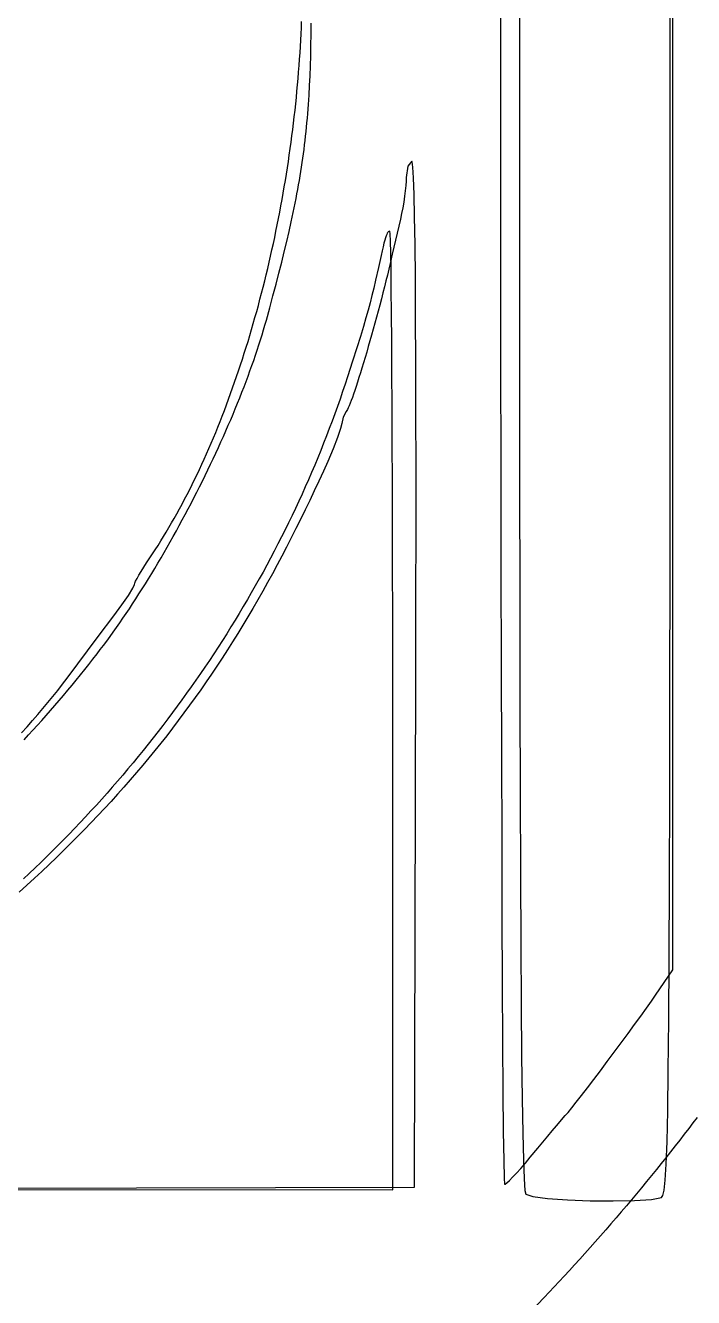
# Model space of a CAD drawing. Header units: inches. Extents: x -4 to 338, y -3 to 155.
# Drawn here: x 15.873 to 18.128, y 6.173 to 10.464 of the extents above; entities that cross this region are included whole.
import ezdxf

# ---------------------------------------------------------------- set-up
doc = ezdxf.new("R2010")
doc.units = ezdxf.units.IN
doc.layers.add('Bottom Overlay', color=54, linetype='Continuous')
doc.layers.add('Top Overlay', color=2, linetype='Continuous')

# ---------------------------------------------------------------- blocks, each defined once
blk = doc.blocks.new('IMPORTED_IMAGE_B_1')
at = {"layer": 'Bottom Overlay'}
for p, q in [((14.8864, -10.3656), (14.8864, -6.6741)), ((13.6752, -10.1453), (13.6756, -10.1076)), ((14.3781, -10.0838), (14.3781, -10.6796)), ((13.6746, -10.1818), (13.6752, -10.1453)), ((13.6752, -10.1453), (13.6752, -10.1453)), ((13.6738, -10.2173), (13.6746, -10.1818)), ((13.6746, -10.1818), (13.6746, -10.1818)), ((13.6714, -10.2853), (13.6727, -10.2517)), ((13.6727, -10.2517), (13.6738, -10.2173)), ((13.6727, -10.2517), (13.6727, -10.2517)), ((13.6738, -10.2173), (13.6738, -10.2173)), ((13.6699, -10.3181), (13.6714, -10.2853)), ((13.6714, -10.2853), (13.6714, -10.2853)), ((13.6681, -10.3501), (13.6699, -10.3181)), ((13.6699, -10.3181), (13.6699, -10.3181)), ((13.6637, -10.4126), (13.6661, -10.3816)), ((13.6661, -10.3816), (13.6681, -10.3501)), ((13.6661, -10.3816), (13.6661, -10.3816)), ((13.6681, -10.3501), (13.6681, -10.3501)), ((14.8864, -10.9591), (14.8864, -10.3656)), ((14.8864, -10.3656), (14.8864, -10.3656)), ((13.6624, -10.4279), (13.6637, -10.4126)), ((13.6637, -10.4126), (13.6637, -10.4126)), ((13.6581, -10.4733), (13.6596, -10.4582)), ((13.6596, -10.4582), (13.661, -10.4431)), ((13.6596, -10.4582), (13.6596, -10.4582)), ((13.661, -10.4431), (13.6624, -10.4279)), ((13.661, -10.4431), (13.661, -10.4431)), ((13.6624, -10.4279), (13.6624, -10.4279)), ((13.653, -10.5182), (13.6547, -10.5033)), ((13.6547, -10.5033), (13.6564, -10.4883)), ((13.6547, -10.5033), (13.6547, -10.5033)), ((13.6564, -10.4883), (13.6581, -10.4733)), ((13.6564, -10.4883), (13.6564, -10.4883)), ((13.6581, -10.4733), (13.6581, -10.4733)), ((13.6471, -10.5629), (13.6491, -10.548)), ((13.6491, -10.548), (13.6511, -10.5331)), ((13.6491, -10.548), (13.6491, -10.548)), ((13.6511, -10.5331), (13.653, -10.5182)), ((13.6511, -10.5331), (13.6511, -10.5331)), ((13.653, -10.5182), (13.653, -10.5182)), ((13.6404, -10.6076), (13.6427, -10.5927)), ((13.6427, -10.5927), (13.645, -10.5778)), ((13.6427, -10.5927), (13.6427, -10.5927)), ((13.645, -10.5778), (13.6471, -10.5629)), ((13.645, -10.5778), (13.645, -10.5778)), ((13.6471, -10.5629), (13.6471, -10.5629)), ((14.0017, -10.5893), (13.9963, -10.6276)), ((14.0146, -10.5734), (14.0017, -10.5893)), ((14.0017, -10.5893), (14.0017, -10.5893)), ((14.0159, -10.5755), (14.0146, -10.5734)), ((14.0146, -10.5734), (14.0146, -10.5734)), ((14.0182, -10.5927), (14.0159, -10.5755)), ((14.0159, -10.5755), (14.0159, -10.5755)), ((14.0204, -10.6295), (14.0182, -10.5927)), ((14.0182, -10.5927), (14.0182, -10.5927)), ((13.6328, -10.6528), (13.6354, -10.6377)), ((13.6354, -10.6377), (13.638, -10.6227)), ((13.6354, -10.6377), (13.6354, -10.6377)), ((13.638, -10.6227), (13.6404, -10.6076)), ((13.638, -10.6227), (13.638, -10.6227)), ((13.6404, -10.6076), (13.6404, -10.6076)), ((13.9959, -10.6402), (13.9948, -10.6555)), ((13.9963, -10.6276), (13.9959, -10.6402)), ((13.9959, -10.6402), (13.9959, -10.6402)), ((13.9963, -10.6276), (13.9963, -10.6276)), ((14.0224, -10.6854), (14.0204, -10.6295)), ((14.0204, -10.6295), (14.0204, -10.6295)), ((13.6243, -10.6988), (13.6273, -10.6834)), ((13.6273, -10.6834), (13.6301, -10.6681)), ((13.6273, -10.6834), (13.6273, -10.6834)), ((13.6301, -10.6681), (13.6328, -10.6528)), ((13.6301, -10.6681), (13.6301, -10.6681)), ((13.6328, -10.6528), (13.6328, -10.6528)), ((13.9929, -10.6727), (13.9905, -10.6913)), ((13.9948, -10.6555), (13.9929, -10.6727)), ((13.9929, -10.6727), (13.9929, -10.6727)), ((13.9948, -10.6555), (13.9948, -10.6555)), ((14.3781, -10.6796), (14.3781, -10.6796)), ((14.3781, -10.6796), (14.3783, -11.1885)), ((13.6149, -10.7458), (13.6213, -10.7143)), ((13.6213, -10.7143), (13.6243, -10.6988)), ((13.6213, -10.7143), (13.6213, -10.7143)), ((13.6243, -10.6988), (13.6243, -10.6988)), ((13.9875, -10.7108), (13.9841, -10.7305)), ((13.9905, -10.6913), (13.9875, -10.7108)), ((13.9875, -10.7108), (13.9875, -10.7108)), ((13.9905, -10.6913), (13.9905, -10.6913)), ((14.0241, -10.7603), (14.0224, -10.6854)), ((14.0224, -10.6854), (14.0224, -10.6854)), ((13.608, -10.7778), (13.6149, -10.7458)), ((13.6149, -10.7458), (13.6149, -10.7458)), ((13.9763, -10.7684), (13.9488, -10.887)), ((13.9803, -10.7499), (13.9763, -10.7684)), ((13.9763, -10.7684), (13.9763, -10.7684)), ((13.9841, -10.7305), (13.9803, -10.7499)), ((13.9803, -10.7499), (13.9803, -10.7499)), ((13.9841, -10.7305), (13.9841, -10.7305)), ((14.0256, -10.8544), (14.0241, -10.7603)), ((14.0241, -10.7603), (14.0241, -10.7603)), ((13.5929, -10.8442), (13.6007, -10.8106)), ((13.6007, -10.8106), (13.608, -10.7778)), ((13.6007, -10.8106), (13.6007, -10.8106)), ((13.608, -10.7778), (13.608, -10.7778)), ((13.5846, -10.8786), (13.5929, -10.8442)), ((13.5929, -10.8442), (13.5929, -10.8442)), ((14.0268, -10.9675), (14.0256, -10.8544)), ((14.0256, -10.8544), (14.0256, -10.8544)), ((13.5758, -10.9141), (13.5846, -10.8786)), ((13.5846, -10.8786), (13.5846, -10.8786)), ((13.9488, -10.887), (13.9415, -10.9185)), ((13.9488, -10.887), (13.9488, -10.887)), ((13.5665, -10.9506), (13.5758, -10.9141)), ((13.5758, -10.9141), (13.5758, -10.9141)), ((13.937, -10.9376), (13.9323, -10.9572)), ((13.9415, -10.9185), (13.937, -10.9376)), ((13.937, -10.9376), (13.937, -10.9376)), ((13.9415, -10.9185), (13.9415, -10.9185)), ((13.5567, -10.9882), (13.5665, -10.9506)), ((13.5665, -10.9506), (13.5665, -10.9506)), ((13.9274, -10.977), (13.9224, -10.9971)), ((13.9323, -10.9572), (13.9274, -10.977)), ((13.9274, -10.977), (13.9274, -10.977)), ((13.9323, -10.9572), (13.9323, -10.9572)), ((14.0277, -11.0996), (14.0268, -10.9675)), ((14.0268, -10.9675), (14.0268, -10.9675)), ((14.8863, -11.486), (14.8864, -10.9591)), ((14.8864, -10.9591), (14.8864, -10.9591)), ((13.5355, -11.0675), (13.5464, -11.0272)), ((13.5464, -11.0272), (13.5567, -10.9882)), ((13.5464, -11.0272), (13.5464, -11.0272)), ((13.5567, -10.9882), (13.5567, -10.9882)), ((13.9173, -11.0173), (13.912, -11.0377)), ((13.9224, -10.9971), (13.9173, -11.0173)), ((13.9173, -11.0173), (13.9173, -11.0173)), ((13.9224, -10.9971), (13.9224, -10.9971)), ((13.524, -11.1092), (13.5355, -11.0675)), ((13.5355, -11.0675), (13.5355, -11.0675)), ((13.9066, -11.0582), (13.9012, -11.0786)), ((13.912, -11.0377), (13.9066, -11.0582)), ((13.9066, -11.0582), (13.9066, -11.0582)), ((13.912, -11.0377), (13.912, -11.0377)), ((13.5194, -11.1256), (13.524, -11.1092)), ((13.524, -11.1092), (13.524, -11.1092)), ((13.8957, -11.099), (13.8902, -11.1193)), ((13.9012, -11.0786), (13.8957, -11.099)), ((13.8957, -11.099), (13.8957, -11.099)), ((13.9012, -11.0786), (13.9012, -11.0786)), ((14.0285, -11.2507), (14.0277, -11.0996)), ((14.0277, -11.0996), (14.0277, -11.0996)), ((13.5095, -11.1588), (13.5146, -11.1421)), ((13.5146, -11.1421), (13.5194, -11.1256)), ((13.5146, -11.1421), (13.5146, -11.1421)), ((13.5194, -11.1256), (13.5194, -11.1256)), ((13.8846, -11.1395), (13.8791, -11.1594)), ((13.8902, -11.1193), (13.8846, -11.1395)), ((13.8846, -11.1395), (13.8846, -11.1395)), ((13.8902, -11.1193), (13.8902, -11.1193)), ((13.4932, -11.21), (13.4989, -11.1927)), ((13.4989, -11.1927), (13.5043, -11.1757)), ((13.4989, -11.1927), (13.4989, -11.1927)), ((13.5043, -11.1757), (13.5095, -11.1588)), ((13.5043, -11.1757), (13.5043, -11.1757)), ((13.5095, -11.1588), (13.5095, -11.1588)), ((13.868, -11.1982), (13.8625, -11.2171)), ((13.8735, -11.179), (13.868, -11.1982)), ((13.868, -11.1982), (13.868, -11.1982)), ((13.8791, -11.1594), (13.8735, -11.179)), ((13.8735, -11.179), (13.8735, -11.179)), ((13.8791, -11.1594), (13.8791, -11.1594)), ((14.3783, -11.1885), (14.3783, -11.1885)), ((14.3783, -11.1885), (14.3786, -11.6481)), ((13.4814, -11.2448), (13.4874, -11.2273)), ((13.4874, -11.2273), (13.4932, -11.21)), ((13.4874, -11.2273), (13.4874, -11.2273)), ((13.4932, -11.21), (13.4932, -11.21)), ((13.8571, -11.2355), (13.8518, -11.2533)), ((13.8625, -11.2171), (13.8571, -11.2355)), ((13.8571, -11.2355), (13.8571, -11.2355)), ((13.8625, -11.2171), (13.8625, -11.2171)), ((13.4622, -11.2981), (13.4688, -11.2802)), ((13.4688, -11.2802), (13.4752, -11.2625)), ((13.4688, -11.2802), (13.4688, -11.2802)), ((13.4752, -11.2625), (13.4814, -11.2448)), ((13.4752, -11.2625), (13.4752, -11.2625)), ((13.4814, -11.2448), (13.4814, -11.2448)), ((13.8466, -11.2706), (13.8414, -11.2872)), ((13.8518, -11.2533), (13.8466, -11.2706)), ((13.8466, -11.2706), (13.8466, -11.2706)), ((13.8518, -11.2533), (13.8518, -11.2533)), ((14.0289, -11.4207), (14.0285, -11.2507)), ((14.0285, -11.2507), (14.0285, -11.2507)), ((13.4486, -11.3343), (13.4555, -11.3162)), ((13.4555, -11.3162), (13.4622, -11.2981)), ((13.4555, -11.3162), (13.4555, -11.3162)), ((13.4622, -11.2981), (13.4622, -11.2981)), ((13.8316, -11.3182), (13.827, -11.3326)), ((13.8365, -11.3031), (13.8316, -11.3182)), ((13.8316, -11.3182), (13.8316, -11.3182)), ((13.8414, -11.2872), (13.8365, -11.3031)), ((13.8365, -11.3031), (13.8365, -11.3031)), ((13.8414, -11.2872), (13.8414, -11.2872)), ((13.4343, -11.3708), (13.4415, -11.3525)), ((13.4415, -11.3525), (13.4486, -11.3343)), ((13.4415, -11.3525), (13.4415, -11.3525)), ((13.4486, -11.3343), (13.4486, -11.3343)), ((13.8142, -11.37), (13.8104, -11.3804)), ((13.8182, -11.3585), (13.8142, -11.37)), ((13.8142, -11.37), (13.8142, -11.37)), ((13.8225, -11.346), (13.8182, -11.3585)), ((13.8182, -11.3585), (13.8182, -11.3585)), ((13.827, -11.3326), (13.8225, -11.346)), ((13.8225, -11.346), (13.8225, -11.346)), ((13.827, -11.3326), (13.827, -11.3326)), ((13.4116, -11.4263), (13.4193, -11.4077)), ((13.4193, -11.4077), (13.4269, -11.3892)), ((13.4193, -11.4077), (13.4193, -11.4077)), ((13.4269, -11.3892), (13.4343, -11.3708)), ((13.4269, -11.3892), (13.4269, -11.3892)), ((13.4343, -11.3708), (13.4343, -11.3708)), ((13.798, -11.4102), (13.7956, -11.4144)), ((13.8006, -11.4046), (13.798, -11.4102)), ((13.798, -11.4102), (13.798, -11.4102)), ((13.8036, -11.3978), (13.8006, -11.4046)), ((13.8006, -11.4046), (13.8006, -11.4046)), ((13.8069, -11.3896), (13.8036, -11.3978)), ((13.8036, -11.3978), (13.8036, -11.3978)), ((13.8104, -11.3804), (13.8069, -11.3896)), ((13.8069, -11.3896), (13.8069, -11.3896)), ((13.8104, -11.3804), (13.8104, -11.3804)), ((13.3957, -11.4636), (13.4037, -11.4449)), ((13.4037, -11.4449), (13.4116, -11.4263)), ((13.4037, -11.4449), (13.4037, -11.4449)), ((13.4116, -11.4263), (13.4116, -11.4263)), ((13.7829, -11.4361), (13.7784, -11.4575)), ((13.7936, -11.4171), (13.7829, -11.4361)), ((13.7829, -11.4361), (13.7829, -11.4361)), ((13.7956, -11.4144), (13.7936, -11.4171)), ((13.7936, -11.4171), (13.7936, -11.4171)), ((13.7956, -11.4144), (13.7956, -11.4144)), ((14.0291, -11.6097), (14.0289, -11.4207)), ((14.0289, -11.4207), (14.0289, -11.4207)), ((13.3792, -11.5011), (13.3875, -11.4823)), ((13.3875, -11.4823), (13.3957, -11.4636)), ((13.3875, -11.4823), (13.3875, -11.4823)), ((13.3957, -11.4636), (13.3957, -11.4636)), ((13.7746, -11.4747), (13.7645, -11.5046)), ((13.7784, -11.4575), (13.7746, -11.4747)), ((13.7746, -11.4747), (13.7746, -11.4747)), ((13.7784, -11.4575), (13.7784, -11.4575)), ((14.886, -11.9503), (14.8863, -11.486)), ((14.8863, -11.486), (14.8863, -11.486)), ((13.3535, -11.5576), (13.3622, -11.5388)), ((13.3622, -11.5388), (13.3708, -11.5199)), ((13.3622, -11.5388), (13.3622, -11.5388)), ((13.3708, -11.5199), (13.3792, -11.5011)), ((13.3708, -11.5199), (13.3708, -11.5199)), ((13.3792, -11.5011), (13.3792, -11.5011)), ((13.7645, -11.5046), (13.7496, -11.5429)), ((13.7645, -11.5046), (13.7645, -11.5046)), ((13.3358, -11.5954), (13.3447, -11.5765)), ((13.3447, -11.5765), (13.3535, -11.5576)), ((13.3447, -11.5765), (13.3447, -11.5765)), ((13.3535, -11.5576), (13.3535, -11.5576)), ((13.7496, -11.5429), (13.7313, -11.5855)), ((13.7496, -11.5429), (13.7496, -11.5429)), ((13.3175, -11.6332), (13.3267, -11.6143)), ((13.3267, -11.6143), (13.3358, -11.5954)), ((13.3267, -11.6143), (13.3267, -11.6143)), ((13.3358, -11.5954), (13.3358, -11.5954)), ((13.7163, -11.619), (13.7011, -11.652)), ((13.7313, -11.5855), (13.7163, -11.619)), ((13.7163, -11.619), (13.7163, -11.619)), ((13.7313, -11.5855), (13.7313, -11.5855)), ((14.0291, -11.8176), (14.0291, -11.6097)), ((14.0291, -11.6097), (14.0291, -11.6097)), ((13.2894, -11.6897), (13.2989, -11.6709)), ((13.2989, -11.6709), (13.3083, -11.6521)), ((13.2989, -11.6709), (13.2989, -11.6709)), ((13.3083, -11.6521), (13.3175, -11.6332)), ((13.3083, -11.6521), (13.3083, -11.6521)), ((13.3175, -11.6332), (13.3175, -11.6332)), ((13.7011, -11.652), (13.6859, -11.6848)), ((13.7011, -11.652), (13.7011, -11.652)), ((14.3786, -11.6481), (14.3786, -11.6481)), ((14.3786, -11.6481), (14.3791, -12.0487)), ((13.2701, -11.7273), (13.2798, -11.7085)), ((13.2798, -11.7085), (13.2894, -11.6897)), ((13.2798, -11.7085), (13.2798, -11.7085)), ((13.2894, -11.6897), (13.2894, -11.6897)), ((13.6859, -11.6848), (13.6705, -11.7172)), ((13.6859, -11.6848), (13.6859, -11.6848)), ((13.2504, -11.7646), (13.2603, -11.746)), ((13.2603, -11.746), (13.2701, -11.7273)), ((13.2603, -11.746), (13.2603, -11.746)), ((13.2701, -11.7273), (13.2701, -11.7273)), ((13.6551, -11.7492), (13.6396, -11.781)), ((13.6705, -11.7172), (13.6551, -11.7492)), ((13.6551, -11.7492), (13.6551, -11.7492)), ((13.6705, -11.7172), (13.6705, -11.7172)), ((13.2304, -11.8017), (13.2405, -11.7832)), ((13.2405, -11.7832), (13.2504, -11.7646)), ((13.2405, -11.7832), (13.2405, -11.7832)), ((13.2504, -11.7646), (13.2504, -11.7646)), ((13.6396, -11.781), (13.624, -11.8124)), ((13.6396, -11.781), (13.6396, -11.781)), ((13.1999, -11.8567), (13.2101, -11.8385)), ((13.2101, -11.8385), (13.2203, -11.8201)), ((13.2101, -11.8385), (13.2101, -11.8385)), ((13.2203, -11.8201), (13.2304, -11.8017)), ((13.2203, -11.8201), (13.2203, -11.8201)), ((13.2304, -11.8017), (13.2304, -11.8017)), ((13.624, -11.8124), (13.6083, -11.8435)), ((13.624, -11.8124), (13.624, -11.8124)), ((14.0288, -12.0444), (14.0291, -11.8176)), ((14.0291, -11.8176), (14.0291, -11.8176)), ((13.1792, -11.8929), (13.1896, -11.8749)), ((13.1896, -11.8749), (13.1999, -11.8567)), ((13.1896, -11.8749), (13.1896, -11.8749)), ((13.1999, -11.8567), (13.1999, -11.8567)), ((13.5925, -11.8743), (13.5766, -11.9047)), ((13.6083, -11.8435), (13.5925, -11.8743)), ((13.5925, -11.8743), (13.5925, -11.8743)), ((13.6083, -11.8435), (13.6083, -11.8435)), ((13.1582, -11.9287), (13.1687, -11.9109)), ((13.1687, -11.9109), (13.1792, -11.8929)), ((13.1687, -11.9109), (13.1687, -11.9109)), ((13.1792, -11.8929), (13.1792, -11.8929)), ((13.5766, -11.9047), (13.5605, -11.9349)), ((13.5766, -11.9047), (13.5766, -11.9047)), ((13.1264, -11.9813), (13.1371, -11.9639)), ((13.1371, -11.9639), (13.1477, -11.9464)), ((13.1371, -11.9639), (13.1371, -11.9639)), ((13.1477, -11.9464), (13.1582, -11.9287)), ((13.1477, -11.9464), (13.1477, -11.9464)), ((13.1582, -11.9287), (13.1582, -11.9287)), ((13.5443, -11.9648), (13.528, -11.9944)), ((13.5605, -11.9349), (13.5443, -11.9648)), ((13.5443, -11.9648), (13.5443, -11.9648)), ((13.5605, -11.9349), (13.5605, -11.9349)), ((14.8856, -12.3558), (14.886, -11.9503)), ((14.886, -11.9503), (14.886, -11.9503)), ((13.105, -12.0157), (13.1157, -11.9986)), ((13.1157, -11.9986), (13.1264, -11.9813)), ((13.1157, -11.9986), (13.1157, -11.9986)), ((13.1264, -11.9813), (13.1264, -11.9813)), ((13.528, -11.9944), (13.5116, -12.0237)), ((13.528, -11.9944), (13.528, -11.9944)), ((13.0726, -12.066), (13.0835, -12.0494)), ((13.0835, -12.0494), (13.0943, -12.0326)), ((13.0835, -12.0494), (13.0835, -12.0494)), ((13.0943, -12.0326), (13.105, -12.0157)), ((13.0943, -12.0326), (13.0943, -12.0326)), ((13.105, -12.0157), (13.105, -12.0157)), ((13.4951, -12.0528), (13.4783, -12.0815)), ((13.5116, -12.0237), (13.4951, -12.0528)), ((13.4951, -12.0528), (13.4951, -12.0528)), ((13.5116, -12.0237), (13.5116, -12.0237)), ((14.0283, -12.2901), (14.0288, -12.0444)), ((14.0288, -12.0444), (14.0288, -12.0444)), ((14.3791, -12.0487), (14.3791, -12.0487)), ((14.3791, -12.0487), (14.3797, -12.3961)), ((13.0401, -12.1146), (13.0509, -12.0986)), ((13.0509, -12.0986), (13.0618, -12.0824)), ((13.0509, -12.0986), (13.0509, -12.0986)), ((13.0618, -12.0824), (13.0726, -12.066)), ((13.0618, -12.0824), (13.0618, -12.0824)), ((13.0726, -12.066), (13.0726, -12.066)), ((13.4783, -12.0815), (13.4615, -12.11)), ((13.4783, -12.0815), (13.4783, -12.0815)), ((13.0183, -12.146), (13.0292, -12.1304)), ((13.0292, -12.1304), (13.0401, -12.1146)), ((13.0292, -12.1304), (13.0292, -12.1304)), ((13.0401, -12.1146), (13.0401, -12.1146)), ((13.4445, -12.1383), (13.4273, -12.1663)), ((13.4615, -12.11), (13.4445, -12.1383)), ((13.4445, -12.1383), (13.4445, -12.1383)), ((13.4615, -12.11), (13.4615, -12.11)), ((12.9856, -12.1914), (12.9965, -12.1765)), ((12.9965, -12.1765), (13.0074, -12.1613)), ((12.9965, -12.1765), (12.9965, -12.1765)), ((13.0074, -12.1613), (13.0183, -12.146)), ((13.0074, -12.1613), (13.0074, -12.1613)), ((13.0183, -12.146), (13.0183, -12.146)), ((13.4273, -12.1663), (13.41, -12.1941)), ((13.4273, -12.1663), (13.4273, -12.1663)), ((12.953, -12.2346), (12.9638, -12.2204)), ((12.9638, -12.2204), (12.9747, -12.206)), ((12.9638, -12.2204), (12.9638, -12.2204)), ((12.9747, -12.206), (12.9856, -12.1914)), ((12.9747, -12.206), (12.9747, -12.206)), ((12.9856, -12.1914), (12.9856, -12.1914)), ((13.3925, -12.2216), (13.3748, -12.2489)), ((13.41, -12.1941), (13.3925, -12.2216)), ((13.3925, -12.2216), (13.3925, -12.2216)), ((13.41, -12.1941), (13.41, -12.1941)), ((12.911, -12.2879), (12.9251, -12.2702)), ((12.9251, -12.2702), (12.939, -12.2525)), ((12.9251, -12.2702), (12.9251, -12.2702)), ((12.939, -12.2525), (12.953, -12.2346)), ((12.939, -12.2525), (12.939, -12.2525)), ((12.953, -12.2346), (12.953, -12.2346)), ((13.3748, -12.2489), (13.357, -12.276)), ((13.3748, -12.2489), (13.3748, -12.2489)), ((12.8826, -12.3229), (12.8968, -12.3054)), ((12.8968, -12.3054), (12.911, -12.2879)), ((12.8968, -12.3054), (12.8968, -12.3054)), ((12.911, -12.2879), (12.911, -12.2879)), ((13.339, -12.3029), (13.3208, -12.3295)), ((13.357, -12.276), (13.339, -12.3029)), ((13.339, -12.3029), (13.339, -12.3029)), ((13.357, -12.276), (13.357, -12.276)), ((14.0236, -14.0338), (14.0283, -12.2901)), ((14.0283, -12.2901), (14.0283, -12.2901)), ((12.854, -12.3575), (12.8683, -12.3403)), ((12.8683, -12.3403), (12.8826, -12.3229)), ((12.8683, -12.3403), (12.8683, -12.3403)), ((12.8826, -12.3229), (12.8826, -12.3229)), ((13.3024, -12.356), (13.2838, -12.3822)), ((13.3208, -12.3295), (13.3024, -12.356)), ((13.3024, -12.356), (13.3024, -12.356)), ((13.3208, -12.3295), (13.3208, -12.3295)), ((14.885, -12.7066), (14.8856, -12.3558)), ((14.8856, -12.3558), (14.8856, -12.3558)), ((12.8104, -12.4087), (12.825, -12.3917)), ((12.825, -12.3917), (12.8395, -12.3747)), ((12.825, -12.3917), (12.825, -12.3917)), ((12.8395, -12.3747), (12.854, -12.3575)), ((12.8395, -12.3747), (12.8395, -12.3747)), ((12.854, -12.3575), (12.854, -12.3575)), ((13.2838, -12.3822), (13.265, -12.4083)), ((13.2838, -12.3822), (13.2838, -12.3822)), ((14.3797, -12.3961), (14.3797, -12.3961)), ((14.3797, -12.3961), (14.3804, -12.7052)), ((12.7662, -12.459), (12.781, -12.4423)), ((12.781, -12.4423), (12.7958, -12.4256)), ((12.781, -12.4423), (12.781, -12.4423)), ((12.7958, -12.4256), (12.8104, -12.4087)), ((12.7958, -12.4256), (12.7958, -12.4256)), ((12.8104, -12.4087), (12.8104, -12.4087)), ((13.246, -12.4341), (13.2268, -12.4598)), ((13.265, -12.4083), (13.246, -12.4341)), ((13.246, -12.4341), (13.246, -12.4341)), ((13.265, -12.4083), (13.265, -12.4083)), ((12.7364, -12.492), (12.7514, -12.4755)), ((12.7514, -12.4755), (12.7662, -12.459)), ((12.7514, -12.4755), (12.7514, -12.4755)), ((12.7662, -12.459), (12.7662, -12.459)), ((13.2074, -12.4853), (13.1877, -12.5107)), ((13.2268, -12.4598), (13.2074, -12.4853)), ((13.2074, -12.4853), (13.2074, -12.4853)), ((13.2268, -12.4598), (13.2268, -12.4598)), ((12.7063, -12.5245), (12.7214, -12.5083)), ((12.7214, -12.5083), (12.7364, -12.492)), ((12.7214, -12.5083), (12.7214, -12.5083)), ((12.7364, -12.492), (12.7364, -12.492)), ((13.1877, -12.5107), (13.1679, -12.5359)), ((13.1877, -12.5107), (13.1877, -12.5107)), ((13.1478, -12.5609), (13.1274, -12.5858)), ((13.1679, -12.5359), (13.1478, -12.5609)), ((13.1478, -12.5609), (13.1478, -12.5609)), ((13.1679, -12.5359), (13.1679, -12.5359)), ((13.1069, -12.6105), (13.0861, -12.6351)), ((13.1274, -12.5858), (13.1069, -12.6105)), ((13.1069, -12.6105), (13.1069, -12.6105)), ((13.1274, -12.5858), (13.1274, -12.5858)), ((13.0861, -12.6351), (13.065, -12.6596)), ((13.0861, -12.6351), (13.0861, -12.6351)), ((13.0437, -12.6839), (13.0221, -12.7081)), ((13.065, -12.6596), (13.0437, -12.6839)), ((13.0437, -12.6839), (13.0437, -12.6839)), ((13.065, -12.6596), (13.065, -12.6596)), ((13.0003, -12.7323), (12.9782, -12.7563)), ((13.0221, -12.7081), (13.0003, -12.7323)), ((13.0003, -12.7323), (13.0003, -12.7323)), ((13.0221, -12.7081), (13.0221, -12.7081)), ((14.3804, -12.7052), (14.3804, -12.7052)), ((14.3804, -12.7052), (14.3814, -12.9776)), ((14.8842, -13.0064), (14.885, -12.7066)), ((14.885, -12.7066), (14.885, -12.7066)), ((12.9558, -12.7802), (12.9331, -12.804)), ((12.9782, -12.7563), (12.9558, -12.7802)), ((12.9558, -12.7802), (12.9558, -12.7802)), ((12.9782, -12.7563), (12.9782, -12.7563)), ((12.9102, -12.8277), (12.887, -12.8513)), ((12.9331, -12.804), (12.9102, -12.8277)), ((12.9102, -12.8277), (12.9102, -12.8277)), ((12.9331, -12.804), (12.9331, -12.804)), ((12.887, -12.8513), (12.8635, -12.8749)), ((12.887, -12.8513), (12.887, -12.8513)), ((12.8396, -12.8984), (12.8155, -12.9218)), ((12.8635, -12.8749), (12.8396, -12.8984)), ((12.8396, -12.8984), (12.8396, -12.8984)), ((12.8635, -12.8749), (12.8635, -12.8749)), ((12.7911, -12.9452), (12.7664, -12.9685)), ((12.8155, -12.9218), (12.7911, -12.9452)), ((12.7911, -12.9452), (12.7911, -12.9452)), ((12.8155, -12.9218), (12.8155, -12.9218)), ((12.7413, -12.9918), (12.7159, -13.0151)), ((12.7664, -12.9685), (12.7413, -12.9918)), ((12.7413, -12.9918), (12.7413, -12.9918)), ((12.7664, -12.9685), (12.7664, -12.9685)), ((14.3814, -12.9776), (14.3814, -12.9776)), ((14.3814, -12.9776), (14.3825, -13.2151)), ((12.7159, -13.0151), (12.6902, -13.0383)), ((12.7159, -13.0151), (12.7159, -13.0151)), ((14.8832, -13.2594), (14.8842, -13.0064)), ((14.8842, -13.0064), (14.8842, -13.0064)), ((14.3825, -13.2151), (14.3825, -13.2151)), ((14.3825, -13.2151), (14.3838, -13.4193)), ((14.8818, -13.4692), (14.8832, -13.2594)), ((14.8832, -13.2594), (14.8832, -13.2594)), ((14.3838, -13.4193), (14.3838, -13.4193)), ((14.3838, -13.4193), (14.3853, -13.5918)), ((14.8802, -13.6399), (14.8818, -13.4692)), ((14.8818, -13.4692), (14.8818, -13.4692)), ((14.3853, -13.5918), (14.3853, -13.5918)), ((14.3853, -13.5918), (14.387, -13.7344)), ((14.8782, -13.7755), (14.8802, -13.6399)), ((14.8802, -13.6399), (14.8802, -13.6399)), ((14.387, -13.7344), (14.387, -13.7344)), ((14.387, -13.7344), (14.389, -13.852)), ((14.8759, -13.8797), (14.8782, -13.7755)), ((14.8782, -13.7755), (14.8782, -13.7755)), ((14.389, -13.852), (14.389, -13.852)), ((14.389, -13.852), (14.3912, -13.9412)), ((14.8732, -13.9565), (14.8759, -13.8797)), ((14.8759, -13.8797), (14.8759, -13.8797)), ((14.3912, -13.9412), (14.3912, -13.9412)), ((14.3912, -13.9412), (14.3938, -14.0054)), ((14.87, -14.0098), (14.8732, -13.9565)), ((14.8732, -13.9565), (14.8732, -13.9565)), ((14.3938, -14.0054), (14.3938, -14.0054)), ((14.3938, -14.0054), (14.3967, -14.0443)), ((14.8664, -14.0436), (14.87, -14.0098)), ((14.87, -14.0098), (14.87, -14.0098)), ((12.2979, -14.0376), (14.0236, -14.0338)), ((14.0236, -14.0338), (14.0236, -14.0338)), ((14.3967, -14.0443), (14.3967, -14.0443)), ((14.3967, -14.0443), (14.3996, -14.0575)), ((14.3996, -14.0575), (14.3996, -14.0575)), ((14.3996, -14.0575), (14.4236, -14.0653)), ((14.4236, -14.0653), (14.4236, -14.0653)), ((14.4236, -14.0653), (14.4731, -14.0717)), ((14.4731, -14.0717), (14.4731, -14.0717)), ((14.4731, -14.0717), (14.5401, -14.0765)), ((14.8232, -14.0747), (14.8577, -14.0682)), ((14.8577, -14.0682), (14.8623, -14.0618)), ((14.8577, -14.0682), (14.8577, -14.0682)), ((14.8623, -14.0618), (14.8664, -14.0436)), ((14.8623, -14.0618), (14.8623, -14.0618)), ((14.8664, -14.0436), (14.8664, -14.0436)), ((14.5401, -14.0765), (14.5401, -14.0765)), ((14.5401, -14.0765), (14.6166, -14.0793)), ((14.6166, -14.0793), (14.6166, -14.0793)), ((14.6166, -14.0793), (14.6947, -14.0801)), ((14.6947, -14.0801), (14.7662, -14.0786)), ((14.6947, -14.0801), (14.6947, -14.0801)), ((14.7662, -14.0786), (14.8232, -14.0747)), ((14.7662, -14.0786), (14.7662, -14.0786)), ((14.8232, -14.0747), (14.8232, -14.0747))]:
    blk.add_line(p, q, dxfattribs=at)
blk = doc.blocks.new('IMPORTED_IMAGE_B_2')
at = {"layer": 'Top Overlay'}
for p, q in [((14.8952, -13.3007), (14.8952, -6.1228)), ((14.314, -10.0738), (14.314, -10.4763)), ((13.6411, -10.1438), (13.6421, -10.1226)), ((13.6421, -10.1226), (13.6429, -10.1013)), ((13.6421, -10.1226), (13.6421, -10.1226)), ((13.6389, -10.1865), (13.6401, -10.1652)), ((13.6401, -10.1652), (13.6411, -10.1438)), ((13.6401, -10.1652), (13.6401, -10.1652)), ((13.6411, -10.1438), (13.6411, -10.1438)), ((13.6361, -10.2293), (13.6376, -10.2079)), ((13.6376, -10.2079), (13.6389, -10.1865)), ((13.6376, -10.2079), (13.6376, -10.2079)), ((13.6389, -10.1865), (13.6389, -10.1865)), ((13.633, -10.2722), (13.6346, -10.2507)), ((13.6346, -10.2507), (13.6361, -10.2293)), ((13.6346, -10.2507), (13.6346, -10.2507)), ((13.6361, -10.2293), (13.6361, -10.2293)), ((13.6293, -10.3152), (13.6312, -10.2937)), ((13.6312, -10.2937), (13.633, -10.2722)), ((13.6312, -10.2937), (13.6312, -10.2937)), ((13.633, -10.2722), (13.633, -10.2722)), ((13.6253, -10.3582), (13.6273, -10.3367)), ((13.6273, -10.3367), (13.6293, -10.3152)), ((13.6273, -10.3367), (13.6273, -10.3367)), ((13.6293, -10.3152), (13.6293, -10.3152)), ((13.6207, -10.4013), (13.623, -10.3797)), ((13.623, -10.3797), (13.6253, -10.3582)), ((13.623, -10.3797), (13.623, -10.3797)), ((13.6253, -10.3582), (13.6253, -10.3582)), ((13.6158, -10.4444), (13.6183, -10.4228)), ((13.6183, -10.4228), (13.6207, -10.4013)), ((13.6183, -10.4228), (13.6183, -10.4228)), ((13.6207, -10.4013), (13.6207, -10.4013)), ((13.6104, -10.4875), (13.6131, -10.4659)), ((13.6131, -10.4659), (13.6158, -10.4444)), ((13.6131, -10.4659), (13.6131, -10.4659)), ((13.6158, -10.4444), (13.6158, -10.4444)), ((13.6046, -10.5306), (13.6075, -10.509)), ((13.6075, -10.509), (13.6104, -10.4875)), ((13.6075, -10.509), (13.6075, -10.509)), ((13.6104, -10.4875), (13.6104, -10.4875)), ((14.314, -10.4763), (14.314, -10.4763)), ((14.314, -10.4763), (14.3142, -10.8674)), ((13.5983, -10.5736), (13.6015, -10.5521)), ((13.6015, -10.5521), (13.6046, -10.5306)), ((13.6015, -10.5521), (13.6015, -10.5521)), ((13.6046, -10.5306), (13.6046, -10.5306)), ((13.5916, -10.6166), (13.595, -10.5951)), ((13.595, -10.5951), (13.5983, -10.5736)), ((13.595, -10.5951), (13.595, -10.5951)), ((13.5983, -10.5736), (13.5983, -10.5736)), ((13.5846, -10.6595), (13.5881, -10.6381)), ((13.5881, -10.6381), (13.5916, -10.6166)), ((13.5881, -10.6381), (13.5881, -10.6381)), ((13.5916, -10.6166), (13.5916, -10.6166)), ((13.577, -10.7023), (13.5809, -10.6809)), ((13.5809, -10.6809), (13.5846, -10.6595)), ((13.5809, -10.6809), (13.5809, -10.6809)), ((13.5846, -10.6595), (13.5846, -10.6595)), ((13.5691, -10.745), (13.5731, -10.7237)), ((13.5731, -10.7237), (13.577, -10.7023)), ((13.5731, -10.7237), (13.5731, -10.7237)), ((13.577, -10.7023), (13.577, -10.7023)), ((13.5608, -10.7876), (13.565, -10.7663)), ((13.565, -10.7663), (13.5691, -10.745)), ((13.565, -10.7663), (13.565, -10.7663)), ((13.5691, -10.745), (13.5691, -10.745)), ((13.5521, -10.8299), (13.5565, -10.8088)), ((13.5565, -10.8088), (13.5608, -10.7876)), ((13.5565, -10.8088), (13.5565, -10.8088)), ((13.5608, -10.7876), (13.5608, -10.7876)), ((13.9353, -10.8114), (13.9336, -10.8133)), ((13.9371, -10.8102), (13.9353, -10.8114)), ((13.9353, -10.8114), (13.9353, -10.8114)), ((13.941, -10.8095), (13.9371, -10.8102)), ((13.9371, -10.8102), (13.9371, -10.8102)), ((13.942, -10.8179), (13.941, -10.8095)), ((13.941, -10.8095), (13.941, -10.8095)), ((13.5429, -10.8721), (13.5476, -10.8511)), ((13.5476, -10.8511), (13.5521, -10.8299)), ((13.5476, -10.8511), (13.5476, -10.8511)), ((13.5521, -10.8299), (13.5521, -10.8299)), ((13.9209, -10.8496), (13.918, -10.8614)), ((13.9236, -10.8398), (13.9209, -10.8496)), ((13.9209, -10.8496), (13.9209, -10.8496)), ((13.9259, -10.8316), (13.9236, -10.8398)), ((13.9236, -10.8398), (13.9236, -10.8398)), ((13.928, -10.8251), (13.9259, -10.8316)), ((13.9259, -10.8316), (13.9259, -10.8316)), ((13.93, -10.82), (13.928, -10.8251)), ((13.928, -10.8251), (13.928, -10.8251)), ((13.9318, -10.8161), (13.93, -10.82)), ((13.93, -10.82), (13.93, -10.82)), ((13.9336, -10.8133), (13.9318, -10.8161)), ((13.9318, -10.8161), (13.9318, -10.8161)), ((13.9336, -10.8133), (13.9336, -10.8133)), ((13.943, -10.8425), (13.942, -10.8179)), ((13.942, -10.8179), (13.942, -10.8179)), ((13.9439, -10.8825), (13.943, -10.8425)), ((13.943, -10.8425), (13.943, -10.8425)), ((13.5334, -10.9141), (13.5382, -10.8932)), ((13.5382, -10.8932), (13.5429, -10.8721)), ((13.5382, -10.8932), (13.5382, -10.8932)), ((13.5429, -10.8721), (13.5429, -10.8721)), ((13.911, -10.8914), (13.9021, -10.931)), ((13.9147, -10.8753), (13.911, -10.8914)), ((13.911, -10.8914), (13.911, -10.8914)), ((13.918, -10.8614), (13.9147, -10.8753)), ((13.9147, -10.8753), (13.9147, -10.8753)), ((13.918, -10.8614), (13.918, -10.8614)), ((13.9448, -10.9371), (13.9439, -10.8825)), ((13.9439, -10.8825), (13.9439, -10.8825)), ((14.3142, -10.8674), (14.3142, -10.8674)), ((14.3142, -10.8674), (14.3146, -11.2453)), ((13.5235, -10.9559), (13.5285, -10.9351)), ((13.5285, -10.9351), (13.5334, -10.9141)), ((13.5285, -10.9351), (13.5285, -10.9351)), ((13.5334, -10.9141), (13.5334, -10.9141)), ((13.9021, -10.931), (13.8924, -10.9745)), ((13.9021, -10.931), (13.9021, -10.931)), ((13.9456, -11.0054), (13.9448, -10.9371)), ((13.9448, -10.9371), (13.9448, -10.9371)), ((13.5132, -10.9974), (13.5184, -10.9767)), ((13.5184, -10.9767), (13.5235, -10.9559)), ((13.5184, -10.9767), (13.5184, -10.9767)), ((13.5235, -10.9559), (13.5235, -10.9559)), ((13.8924, -10.9745), (13.8862, -11.0014)), ((13.8924, -10.9745), (13.8924, -10.9745)), ((13.5025, -11.0387), (13.5079, -11.0181)), ((13.5079, -11.0181), (13.5132, -10.9974)), ((13.5079, -11.0181), (13.5079, -11.0181)), ((13.5132, -10.9974), (13.5132, -10.9974)), ((13.8803, -11.0264), (13.8741, -11.0505)), ((13.8862, -11.0014), (13.8803, -11.0264)), ((13.8803, -11.0264), (13.8803, -11.0264)), ((13.8862, -11.0014), (13.8862, -11.0014)), ((13.9464, -11.0866), (13.9456, -11.0054)), ((13.9456, -11.0054), (13.9456, -11.0054)), ((13.4914, -11.0797), (13.497, -11.0593)), ((13.497, -11.0593), (13.5025, -11.0387)), ((13.497, -11.0593), (13.497, -11.0593)), ((13.5025, -11.0387), (13.5025, -11.0387)), ((13.8741, -11.0505), (13.8675, -11.0752)), ((13.8741, -11.0505), (13.8741, -11.0505)), ((13.4799, -11.1204), (13.4857, -11.1001)), ((13.4857, -11.1001), (13.4914, -11.0797)), ((13.4857, -11.1001), (13.4857, -11.1001)), ((13.4914, -11.0797), (13.4914, -11.0797)), ((13.86, -11.1014), (13.8514, -11.1306)), ((13.8675, -11.0752), (13.86, -11.1014)), ((13.86, -11.1014), (13.86, -11.1014)), ((13.8675, -11.0752), (13.8675, -11.0752)), ((13.9472, -11.1799), (13.9464, -11.0866)), ((13.9464, -11.0866), (13.9464, -11.0866)), ((13.4681, -11.1608), (13.4741, -11.1406)), ((13.4741, -11.1406), (13.4799, -11.1204)), ((13.4741, -11.1406), (13.4741, -11.1406)), ((13.4799, -11.1204), (13.4799, -11.1204)), ((13.8514, -11.1306), (13.8412, -11.1638)), ((13.8514, -11.1306), (13.8514, -11.1306)), ((13.4559, -11.2008), (13.4621, -11.1808)), ((13.4621, -11.1808), (13.4681, -11.1608)), ((13.4621, -11.1808), (13.4621, -11.1808)), ((13.4681, -11.1608), (13.4681, -11.1608)), ((13.8412, -11.1638), (13.8291, -11.2023)), ((13.8412, -11.1638), (13.8412, -11.1638)), ((13.9478, -11.2844), (13.9472, -11.1799)), ((13.9472, -11.1799), (13.9472, -11.1799)), ((13.4369, -11.2601), (13.4433, -11.2404)), ((13.4433, -11.2404), (13.4497, -11.2206)), ((13.4433, -11.2404), (13.4433, -11.2404)), ((13.4497, -11.2206), (13.4559, -11.2008)), ((13.4497, -11.2206), (13.4497, -11.2206)), ((13.4559, -11.2008), (13.4559, -11.2008)), ((13.8291, -11.2023), (13.8148, -11.2473)), ((13.8291, -11.2023), (13.8291, -11.2023)), ((13.4238, -11.2992), (13.4304, -11.2797)), ((13.4304, -11.2797), (13.4369, -11.2601)), ((13.4304, -11.2797), (13.4304, -11.2797)), ((13.4369, -11.2601), (13.4369, -11.2601)), ((13.8148, -11.2473), (13.7978, -11.3)), ((13.8148, -11.2473), (13.8148, -11.2473)), ((13.9485, -11.3994), (13.9478, -11.2844)), ((13.9478, -11.2844), (13.9478, -11.2844)), ((14.3146, -11.2453), (14.3146, -11.2453)), ((14.3146, -11.2453), (14.315, -11.6078)), ((13.4103, -11.3378), (13.4171, -11.3186)), ((13.4171, -11.3186), (13.4238, -11.2992)), ((13.4171, -11.3186), (13.4171, -11.3186)), ((13.4238, -11.2992), (13.4238, -11.2992)), ((13.7896, -11.3251), (13.7813, -11.3502)), ((13.7978, -11.3), (13.7896, -11.3251)), ((13.7896, -11.3251), (13.7896, -11.3251)), ((13.7978, -11.3), (13.7978, -11.3)), ((13.3965, -11.3761), (13.4035, -11.357)), ((13.4035, -11.357), (13.4103, -11.3378)), ((13.4035, -11.357), (13.4035, -11.357)), ((13.4103, -11.3378), (13.4103, -11.3378)), ((13.7813, -11.3502), (13.7727, -11.3753)), ((13.7813, -11.3502), (13.7813, -11.3502)), ((13.3824, -11.4138), (13.3895, -11.395)), ((13.3895, -11.395), (13.3965, -11.3761)), ((13.3895, -11.395), (13.3895, -11.395)), ((13.3965, -11.3761), (13.3965, -11.3761)), ((13.7639, -11.4003), (13.755, -11.4252)), ((13.7727, -11.3753), (13.7639, -11.4003)), ((13.7639, -11.4003), (13.7639, -11.4003)), ((13.7727, -11.3753), (13.7727, -11.3753)), ((13.949, -11.5239), (13.9485, -11.3994)), ((13.9485, -11.3994), (13.9485, -11.3994)), ((13.3605, -11.4696), (13.3678, -11.4511)), ((13.3678, -11.4511), (13.3751, -11.4325)), ((13.3678, -11.4511), (13.3678, -11.4511)), ((13.3751, -11.4325), (13.3824, -11.4138)), ((13.3751, -11.4325), (13.3751, -11.4325)), ((13.3824, -11.4138), (13.3824, -11.4138)), ((13.7458, -11.4501), (13.7365, -11.475)), ((13.755, -11.4252), (13.7458, -11.4501)), ((13.7458, -11.4501), (13.7458, -11.4501)), ((13.755, -11.4252), (13.755, -11.4252)), ((13.3454, -11.5061), (13.353, -11.4879)), ((13.353, -11.4879), (13.3605, -11.4696)), ((13.353, -11.4879), (13.353, -11.4879)), ((13.3605, -11.4696), (13.3605, -11.4696)), ((13.7365, -11.475), (13.727, -11.4997)), ((13.7365, -11.475), (13.7365, -11.475)), ((13.3222, -11.5599), (13.3301, -11.5421)), ((13.3301, -11.5421), (13.3378, -11.5242)), ((13.3301, -11.5421), (13.3301, -11.5421)), ((13.3378, -11.5242), (13.3454, -11.5061)), ((13.3378, -11.5242), (13.3378, -11.5242)), ((13.3454, -11.5061), (13.3454, -11.5061)), ((13.7173, -11.5245), (13.7075, -11.5492)), ((13.727, -11.4997), (13.7173, -11.5245)), ((13.7173, -11.5245), (13.7173, -11.5245)), ((13.727, -11.4997), (13.727, -11.4997)), ((13.9495, -11.6572), (13.949, -11.5239)), ((13.949, -11.5239), (13.949, -11.5239)), ((13.3064, -11.5951), (13.3144, -11.5776)), ((13.3144, -11.5776), (13.3222, -11.5599)), ((13.3144, -11.5776), (13.3144, -11.5776)), ((13.3222, -11.5599), (13.3222, -11.5599)), ((13.6974, -11.5738), (13.6872, -11.5983)), ((13.7075, -11.5492), (13.6974, -11.5738)), ((13.6974, -11.5738), (13.6974, -11.5738)), ((13.7075, -11.5492), (13.7075, -11.5492)), ((13.2902, -11.6297), (13.2983, -11.6125)), ((13.2983, -11.6125), (13.3064, -11.5951)), ((13.2983, -11.6125), (13.2983, -11.6125)), ((13.3064, -11.5951), (13.3064, -11.5951)), ((13.6768, -11.6228), (13.6662, -11.6472)), ((13.6872, -11.5983), (13.6768, -11.6228)), ((13.6768, -11.6228), (13.6768, -11.6228)), ((13.6872, -11.5983), (13.6872, -11.5983)), ((14.315, -11.6078), (14.315, -11.6078)), ((14.315, -11.6078), (14.3156, -11.9529)), ((13.2653, -11.6805), (13.2737, -11.6637)), ((13.2737, -11.6637), (13.282, -11.6468)), ((13.2737, -11.6637), (13.2737, -11.6637)), ((13.282, -11.6468), (13.2902, -11.6297)), ((13.282, -11.6468), (13.282, -11.6468)), ((13.2902, -11.6297), (13.2902, -11.6297)), ((13.6662, -11.6472), (13.6554, -11.6716)), ((13.6662, -11.6472), (13.6662, -11.6472)), ((13.9499, -11.7985), (13.9495, -11.6572)), ((13.9495, -11.6572), (13.9495, -11.6572)), ((13.2397, -11.7298), (13.2483, -11.7135)), ((13.2483, -11.7135), (13.2568, -11.6971)), ((13.2483, -11.7135), (13.2483, -11.7135)), ((13.2568, -11.6971), (13.2653, -11.6805)), ((13.2568, -11.6971), (13.2568, -11.6971)), ((13.2653, -11.6805), (13.2653, -11.6805)), ((13.6445, -11.6959), (13.6333, -11.7201)), ((13.6554, -11.6716), (13.6445, -11.6959)), ((13.6445, -11.6959), (13.6445, -11.6959)), ((13.6554, -11.6716), (13.6554, -11.6716)), ((13.2222, -11.7619), (13.231, -11.7459)), ((13.231, -11.7459), (13.2397, -11.7298)), ((13.231, -11.7459), (13.231, -11.7459)), ((13.2397, -11.7298), (13.2397, -11.7298)), ((13.622, -11.7443), (13.6106, -11.7684)), ((13.6333, -11.7201), (13.622, -11.7443)), ((13.622, -11.7443), (13.622, -11.7443)), ((13.6333, -11.7201), (13.6333, -11.7201)), ((13.1955, -11.8088), (13.2045, -11.7933)), ((13.2045, -11.7933), (13.2134, -11.7777)), ((13.2045, -11.7933), (13.2045, -11.7933)), ((13.2134, -11.7777), (13.2222, -11.7619)), ((13.2134, -11.7777), (13.2134, -11.7777)), ((13.2222, -11.7619), (13.2222, -11.7619)), ((13.5989, -11.7925), (13.5871, -11.8164)), ((13.6106, -11.7684), (13.5989, -11.7925)), ((13.5989, -11.7925), (13.5989, -11.7925)), ((13.6106, -11.7684), (13.6106, -11.7684)), ((13.9502, -11.9468), (13.9499, -11.7985)), ((13.9499, -11.7985), (13.9499, -11.7985)), ((13.168, -11.854), (13.1772, -11.8391)), ((13.1772, -11.8391), (13.1864, -11.824)), ((13.1772, -11.8391), (13.1772, -11.8391)), ((13.1864, -11.824), (13.1955, -11.8088)), ((13.1864, -11.824), (13.1864, -11.824)), ((13.1955, -11.8088), (13.1955, -11.8088)), ((13.5752, -11.8403), (13.563, -11.8641)), ((13.5871, -11.8164), (13.5752, -11.8403)), ((13.5752, -11.8403), (13.5752, -11.8403)), ((13.5871, -11.8164), (13.5871, -11.8164)), ((13.1399, -11.8976), (13.1493, -11.8833)), ((13.1493, -11.8833), (13.1587, -11.8687)), ((13.1493, -11.8833), (13.1493, -11.8833)), ((13.1587, -11.8687), (13.168, -11.854)), ((13.1587, -11.8687), (13.1587, -11.8687)), ((13.168, -11.854), (13.168, -11.854)), ((13.563, -11.8641), (13.5507, -11.8879)), ((13.563, -11.8641), (13.563, -11.8641)), ((13.1103, -11.9423), (13.12, -11.9273)), ((13.12, -11.9273), (13.1399, -11.8976)), ((13.12, -11.9273), (13.12, -11.9273)), ((13.1399, -11.8976), (13.1399, -11.8976)), ((13.5382, -11.9115), (13.5256, -11.9351)), ((13.5507, -11.8879), (13.5382, -11.9115)), ((13.5382, -11.9115), (13.5382, -11.9115)), ((13.5507, -11.8879), (13.5507, -11.8879)), ((13.0876, -11.9805), (13.0939, -11.9693)), ((13.0939, -11.9693), (13.1015, -11.9564)), ((13.0939, -11.9693), (13.0939, -11.9693)), ((13.1015, -11.9564), (13.1103, -11.9423)), ((13.1015, -11.9564), (13.1015, -11.9564)), ((13.1103, -11.9423), (13.1103, -11.9423)), ((13.5128, -11.9587), (13.4998, -11.9821)), ((13.5256, -11.9351), (13.5128, -11.9587)), ((13.5128, -11.9587), (13.5128, -11.9587)), ((13.5256, -11.9351), (13.5256, -11.9351)), ((13.9505, -12.1014), (13.9502, -11.9468)), ((13.9502, -11.9468), (13.9502, -11.9468)), ((14.3156, -11.9529), (14.3156, -11.9529)), ((14.3156, -11.9529), (14.3163, -12.2787)), ((13.0584, -12.0374), (13.0733, -12.0133)), ((13.0733, -12.0133), (13.0787, -12.0009)), ((13.0733, -12.0133), (13.0733, -12.0133)), ((13.0787, -12.0009), (13.0798, -11.9967)), ((13.0787, -12.0009), (13.0787, -12.0009)), ((13.0798, -11.9967), (13.0828, -11.9898)), ((13.0798, -11.9967), (13.0798, -11.9967)), ((13.0828, -11.9898), (13.0876, -11.9805)), ((13.0828, -11.9898), (13.0828, -11.9898)), ((13.0876, -11.9805), (13.0876, -11.9805)), ((13.4866, -12.0055), (13.4733, -12.0287)), ((13.4998, -11.9821), (13.4866, -12.0055)), ((13.4866, -12.0055), (13.4866, -12.0055)), ((13.4998, -11.9821), (13.4998, -11.9821)), ((13.0364, -12.0697), (13.0584, -12.0374)), ((13.0584, -12.0374), (13.0584, -12.0374)), ((13.4599, -12.0519), (13.4463, -12.0751)), ((13.4733, -12.0287), (13.4599, -12.0519)), ((13.4599, -12.0519), (13.4599, -12.0519)), ((13.4733, -12.0287), (13.4733, -12.0287)), ((13.0096, -12.1066), (13.0364, -12.0697)), ((13.0364, -12.0697), (13.0364, -12.0697)), ((13.4325, -12.0981), (13.4185, -12.121)), ((13.4463, -12.0751), (13.4325, -12.0981)), ((13.4325, -12.0981), (13.4325, -12.0981)), ((13.4463, -12.0751), (13.4463, -12.0751)), ((12.9571, -12.1767), (13.0096, -12.1066)), ((13.0096, -12.1066), (13.0096, -12.1066)), ((13.4185, -12.121), (13.4044, -12.1439)), ((13.4185, -12.121), (13.4185, -12.121)), ((13.9506, -12.2615), (13.9505, -12.1014)), ((13.9505, -12.1014), (13.9505, -12.1014)), ((12.852, -12.317), (12.9571, -12.1767)), ((12.9571, -12.1767), (12.9571, -12.1767)), ((13.3902, -12.1667), (13.3758, -12.1894)), ((13.4044, -12.1439), (13.3902, -12.1667)), ((13.3902, -12.1667), (13.3902, -12.1667)), ((13.4044, -12.1439), (13.4044, -12.1439)), ((13.3612, -12.212), (13.3465, -12.2345)), ((13.3758, -12.1894), (13.3612, -12.212)), ((13.3612, -12.212), (13.3612, -12.212)), ((13.3758, -12.1894), (13.3758, -12.1894)), ((13.3317, -12.2569), (13.3167, -12.2792)), ((13.3465, -12.2345), (13.3317, -12.2569)), ((13.3317, -12.2569), (13.3317, -12.2569)), ((13.3465, -12.2345), (13.3465, -12.2345)), ((13.9507, -12.4262), (13.9506, -12.2615)), ((13.9506, -12.2615), (13.9506, -12.2615)), ((13.3015, -12.3015), (13.2862, -12.3236)), ((13.3167, -12.2792), (13.3015, -12.3015)), ((13.3015, -12.3015), (13.3015, -12.3015)), ((13.3167, -12.2792), (13.3167, -12.2792)), ((14.3163, -12.2787), (14.3163, -12.2787)), ((14.3163, -12.2787), (14.3171, -12.583)), ((12.8204, -12.3578), (12.8364, -12.3374)), ((12.8364, -12.3374), (12.852, -12.317)), ((12.8364, -12.3374), (12.8364, -12.3374)), ((12.852, -12.317), (12.852, -12.317)), ((13.2707, -12.3456), (13.2551, -12.3676)), ((13.2862, -12.3236), (13.2707, -12.3456)), ((13.2707, -12.3456), (13.2707, -12.3456)), ((13.2862, -12.3236), (13.2862, -12.3236)), ((12.77, -12.4191), (12.7872, -12.3987)), ((12.7872, -12.3987), (12.804, -12.3782)), ((12.7872, -12.3987), (12.7872, -12.3987)), ((12.804, -12.3782), (12.8204, -12.3578)), ((12.804, -12.3782), (12.804, -12.3782)), ((12.8204, -12.3578), (12.8204, -12.3578)), ((13.2394, -12.3894), (13.2235, -12.4112)), ((13.2551, -12.3676), (13.2394, -12.3894)), ((13.2394, -12.3894), (13.2394, -12.3894)), ((13.2551, -12.3676), (13.2551, -12.3676)), ((12.7347, -12.4599), (12.7525, -12.4395)), ((12.7525, -12.4395), (12.77, -12.4191)), ((12.7525, -12.4395), (12.7525, -12.4395)), ((12.77, -12.4191), (12.77, -12.4191)), ((13.2075, -12.4328), (13.1913, -12.4543)), ((13.2235, -12.4112), (13.2075, -12.4328)), ((13.2075, -12.4328), (13.2075, -12.4328)), ((13.2235, -12.4112), (13.2235, -12.4112)), ((13.9507, -14.0429), (13.9507, -12.4262)), ((13.9507, -12.4262), (13.9507, -12.4262)), ((12.698, -12.5007), (12.7165, -12.4803)), ((12.7165, -12.4803), (12.7347, -12.4599)), ((12.7165, -12.4803), (12.7165, -12.4803)), ((12.7347, -12.4599), (12.7347, -12.4599)), ((13.175, -12.4758), (13.1585, -12.4971)), ((13.1913, -12.4543), (13.175, -12.4758)), ((13.175, -12.4758), (13.175, -12.4758)), ((13.1913, -12.4543), (13.1913, -12.4543)), ((13.1419, -12.5184), (13.1252, -12.5395)), ((13.1585, -12.4971), (13.1419, -12.5184)), ((13.1419, -12.5184), (13.1419, -12.5184)), ((13.1585, -12.4971), (13.1585, -12.4971)), ((13.1083, -12.5605), (13.0913, -12.5814)), ((13.1252, -12.5395), (13.1083, -12.5605)), ((13.1083, -12.5605), (13.1083, -12.5605)), ((13.1252, -12.5395), (13.1252, -12.5395)), ((13.0742, -12.6022), (13.0569, -12.6229)), ((13.0913, -12.5814), (13.0742, -12.6022)), ((13.0742, -12.6022), (13.0742, -12.6022)), ((13.0913, -12.5814), (13.0913, -12.5814)), ((14.3171, -12.583), (14.3171, -12.583)), ((14.3171, -12.583), (14.318, -12.8639)), ((13.0395, -12.6435), (13.0219, -12.664)), ((13.0569, -12.6229), (13.0395, -12.6435)), ((13.0395, -12.6435), (13.0395, -12.6435)), ((13.0569, -12.6229), (13.0569, -12.6229)), ((13.0043, -12.6843), (12.9865, -12.7046)), ((13.0219, -12.664), (13.0043, -12.6843)), ((13.0043, -12.6843), (13.0043, -12.6843)), ((13.0219, -12.664), (13.0219, -12.664)), ((12.9685, -12.7247), (12.9505, -12.7447)), ((12.9865, -12.7046), (12.9685, -12.7247)), ((12.9685, -12.7247), (12.9685, -12.7247)), ((12.9865, -12.7046), (12.9865, -12.7046)), ((12.914, -12.7843), (12.8955, -12.804)), ((12.9323, -12.7646), (12.914, -12.7843)), ((12.914, -12.7843), (12.914, -12.7843)), ((12.9505, -12.7447), (12.9323, -12.7646)), ((12.9323, -12.7646), (12.9323, -12.7646)), ((12.9505, -12.7447), (12.9505, -12.7447)), ((12.877, -12.8235), (12.8583, -12.8429)), ((12.8955, -12.804), (12.877, -12.8235)), ((12.877, -12.8235), (12.877, -12.8235)), ((12.8955, -12.804), (12.8955, -12.804)), ((12.8395, -12.8622), (12.8206, -12.8813)), ((12.8583, -12.8429), (12.8395, -12.8622)), ((12.8395, -12.8622), (12.8395, -12.8622)), ((12.8583, -12.8429), (12.8583, -12.8429)), ((14.318, -12.8639), (14.318, -12.8639)), ((14.318, -12.8639), (14.3189, -13.1193)), ((12.8015, -12.9004), (12.7824, -12.9193)), ((12.8206, -12.8813), (12.8015, -12.9004)), ((12.8015, -12.9004), (12.8015, -12.9004)), ((12.8206, -12.8813), (12.8206, -12.8813)), ((12.7437, -12.9567), (12.7242, -12.9752)), ((12.7631, -12.938), (12.7437, -12.9567)), ((12.7437, -12.9567), (12.7437, -12.9567)), ((12.7824, -12.9193), (12.7631, -12.938)), ((12.7631, -12.938), (12.7631, -12.938)), ((12.7824, -12.9193), (12.7824, -12.9193)), ((12.7242, -12.9752), (12.7046, -12.9936)), ((12.7242, -12.9752), (12.7242, -12.9752)), ((14.3189, -13.1193), (14.3189, -13.1193)), ((14.3189, -13.1193), (14.32, -13.3472)), ((14.8374, -13.3857), (14.8952, -13.3007)), ((14.8952, -13.3007), (14.8952, -13.3007)), ((14.32, -13.3472), (14.32, -13.3472)), ((14.32, -13.3472), (14.3211, -13.5456)), ((14.8232, -13.4063), (14.8374, -13.3857)), ((14.8374, -13.3857), (14.8374, -13.3857)), ((14.8063, -13.4302), (14.8232, -13.4063)), ((14.8232, -13.4063), (14.8232, -13.4063)), ((14.7666, -13.4854), (14.7873, -13.4567)), ((14.7873, -13.4567), (14.8063, -13.4302)), ((14.7873, -13.4567), (14.7873, -13.4567)), ((14.8063, -13.4302), (14.8063, -13.4302)), ((14.7215, -13.5468), (14.7445, -13.5156)), ((14.7445, -13.5156), (14.7666, -13.4854)), ((14.7445, -13.5156), (14.7445, -13.5156)), ((14.7666, -13.4854), (14.7666, -13.4854)), ((14.3211, -13.5456), (14.3211, -13.5456)), ((14.3211, -13.5456), (14.3223, -13.7125)), ((14.6979, -13.5785), (14.7215, -13.5468)), ((14.7215, -13.5468), (14.7215, -13.5468)), ((14.6743, -13.61), (14.6979, -13.5785)), ((14.6979, -13.5785), (14.6979, -13.5785)), ((14.6285, -13.6706), (14.6511, -13.6409)), ((14.6511, -13.6409), (14.6743, -13.61)), ((14.6511, -13.6409), (14.6511, -13.6409)), ((14.6743, -13.61), (14.6743, -13.61)), ((14.6072, -13.6985), (14.6285, -13.6706)), ((14.6285, -13.6706), (14.6285, -13.6706)), ((14.3223, -13.7125), (14.3223, -13.7125)), ((14.3223, -13.7125), (14.3235, -13.8457)), ((14.5696, -13.7468), (14.5874, -13.7241)), ((14.5874, -13.7241), (14.6072, -13.6985)), ((14.5874, -13.7241), (14.5874, -13.7241)), ((14.6072, -13.6985), (14.6072, -13.6985)), ((14.5418, -13.7813), (14.5543, -13.766)), ((14.5543, -13.766), (14.5696, -13.7468)), ((14.5543, -13.766), (14.5543, -13.766)), ((14.5696, -13.7468), (14.5696, -13.7468)), ((14.503, -13.8262), (14.5153, -13.8117)), ((14.5153, -13.8117), (14.5253, -13.8001)), ((14.5153, -13.8117), (14.5153, -13.8117)), ((14.5253, -13.8001), (14.5326, -13.7919)), ((14.5253, -13.8001), (14.5253, -13.8001)), ((14.5326, -13.7919), (14.5418, -13.7813)), ((14.5326, -13.7919), (14.5326, -13.7919)), ((14.5418, -13.7813), (14.5418, -13.7813)), ((14.9777, -13.7981), (14.9635, -13.8169)), ((14.3235, -13.8457), (14.3235, -13.8457)), ((14.3235, -13.8457), (14.3248, -13.9434)), ((14.4734, -13.8616), (14.4889, -13.843)), ((14.4889, -13.843), (14.503, -13.8262)), ((14.4889, -13.843), (14.4889, -13.843)), ((14.503, -13.8262), (14.503, -13.8262)), ((14.9343, -13.8552), (14.9192, -13.8747)), ((14.949, -13.8359), (14.9343, -13.8552)), ((14.9635, -13.8169), (14.949, -13.8359)), ((14.4146, -13.9329), (14.4399, -13.902)), ((14.4399, -13.902), (14.4569, -13.8814)), ((14.4399, -13.902), (14.4399, -13.902)), ((14.4569, -13.8814), (14.4734, -13.8616)), ((14.4569, -13.8814), (14.4569, -13.8814)), ((14.4734, -13.8616), (14.4734, -13.8616)), ((14.9038, -13.8943), (14.8882, -13.9141)), ((14.9192, -13.8747), (14.9038, -13.8943)), ((14.3248, -13.9434), (14.3248, -13.9434)), ((14.3248, -13.9434), (14.3262, -14.0035)), ((14.3981, -13.9525), (14.4146, -13.9329)), ((14.4146, -13.9329), (14.4146, -13.9329)), ((14.8723, -13.9341), (14.8562, -13.9541)), ((14.8882, -13.9141), (14.8723, -13.9341)), ((14.355, -14.0003), (14.3679, -13.9866)), ((14.3679, -13.9866), (14.3824, -13.9705)), ((14.3679, -13.9866), (14.3679, -13.9866)), ((14.3824, -13.9705), (14.3981, -13.9525)), ((14.3824, -13.9705), (14.3824, -13.9705)), ((14.3981, -13.9525), (14.3981, -13.9525)), ((14.8399, -13.9743), (14.8235, -13.9946)), ((14.8562, -13.9541), (14.8399, -13.9743)), ((14.3262, -14.0035), (14.3262, -14.0035)), ((14.3262, -14.0035), (14.3276, -14.0239)), ((14.3276, -14.0239), (14.3294, -14.0233)), ((14.3276, -14.0239), (14.3276, -14.0239)), ((14.3294, -14.0233), (14.3353, -14.0191)), ((14.3294, -14.0233), (14.3294, -14.0233)), ((14.3353, -14.0191), (14.344, -14.0113)), ((14.3353, -14.0191), (14.3353, -14.0191)), ((14.344, -14.0113), (14.355, -14.0003)), ((14.344, -14.0113), (14.344, -14.0113)), ((14.355, -14.0003), (14.355, -14.0003)), ((14.8068, -14.0149), (14.79, -14.0353)), ((14.8235, -13.9946), (14.8068, -14.0149)), ((12.2477, -14.0412), (13.9507, -14.0429)), ((13.9507, -14.0429), (13.9507, -14.0429)), ((14.773, -14.0557), (14.7559, -14.0761)), ((14.79, -14.0353), (14.773, -14.0557)), ((14.7387, -14.0965), (14.7214, -14.1169)), ((14.7559, -14.0761), (14.7387, -14.0965)), ((14.6865, -14.1574), (14.669, -14.1776)), ((14.704, -14.1372), (14.6865, -14.1574)), ((14.7214, -14.1169), (14.704, -14.1372)), ((14.6515, -14.1976), (14.634, -14.2176)), ((14.669, -14.1776), (14.6515, -14.1976)), ((14.6164, -14.2373), (14.5989, -14.2569)), ((14.634, -14.2176), (14.6164, -14.2373)), ((14.5814, -14.2764), (14.564, -14.2956)), ((14.5989, -14.2569), (14.5814, -14.2764)), ((14.5466, -14.3146), (14.5293, -14.3333)), ((14.564, -14.2956), (14.5466, -14.3146)), ((14.4951, -14.37), (14.4781, -14.3879)), ((14.5121, -14.3518), (14.4951, -14.37)), ((14.5293, -14.3333), (14.5121, -14.3518)), ((14.4614, -14.4055), (14.314, -14.5593)), ((14.4781, -14.3879), (14.4614, -14.4055))]:
    blk.add_line(p, q, dxfattribs=at)

msp = doc.modelspace()

# ---------------------------------------------------------------- block references
for name in ['IMPORTED_IMAGE_B_1', 'IMPORTED_IMAGE_B_2']:
    msp.add_blockref(name, (3.1621, 20.5787))

doc.saveas('drawing.dxf')
